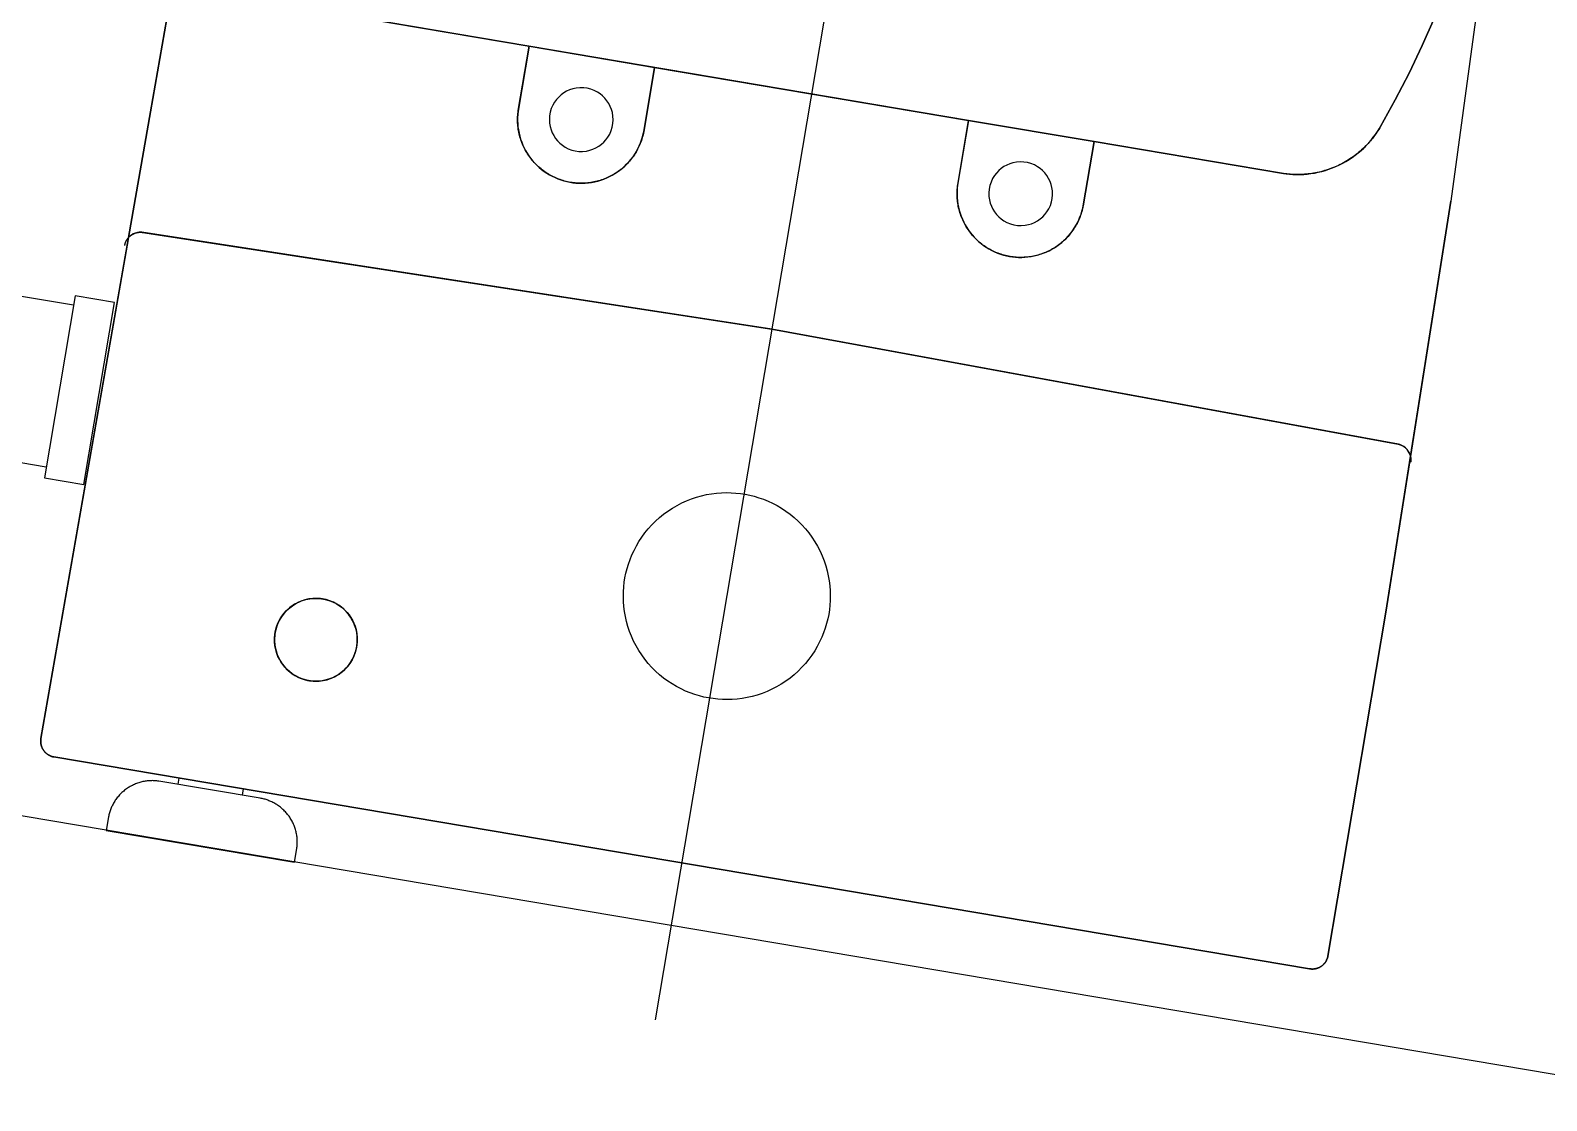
# Model space of a CAD drawing. Extents: x -936 to 12807311, y 101 to 1511157.
# Drawn here: x 12236231.4 to 12236707.7, y 1184214.4 to 1184550.6 of the extents above; entities that cross this region are included whole.
import ezdxf

# ---------------------------------------------------------------- set-up
doc = ezdxf.new("R2010")
doc.units = 0
doc.header["$LTSCALE"] = 1000
doc.header["$MEASUREMENT"] = 0
doc.layers.add('PX-PLAN-F2-T2$0$FUR家具', color=8, linetype='Continuous')
doc.layers.add('PX-PLAN-F2-T2$0$WALL', color=9, linetype='Continuous')
doc.layers.add('PX-PLAN-F2-T2$0$X-01-10-01$0$@@Guideline - noneprint', color=163, linetype='Continuous', plot=False)

# ---------------------------------------------------------------- blocks, each defined once
blk = doc.blocks.new('PX-PLAN-F2-T2$0$X-01-10-02$0$TOILET4')
at = {"layer": 'PX-PLAN-F2-T2$0$FUR家具', "color": 8}
for p, q in [((29258.15, 36920.98), (29258.15, 36939.5)), ((29309.66, 36939.5), (29309.66, 36920.98)), ((29255.15, 36908.42), (29255.15, 36920.98)), ((29255.15, 36920.98), (29313.11, 36920.98)), ((29313.11, 36920.98), (29313.11, 36908.42)), ((29154.01, 36907.03), (29394.13, 36908.42)), ((29232.59, 36905.62), (29232.54, 36905.51)), ((29232.65, 36905.72), (29232.59, 36905.62)), ((29232.72, 36905.83), (29232.65, 36905.72)), ((29232.78, 36905.94), (29232.72, 36905.83)), ((29232.85, 36906.04), (29232.78, 36905.94)), ((29232.92, 36906.14), (29232.85, 36906.04)), ((29232.99, 36906.24), (29232.92, 36906.14)), ((29233.07, 36906.34), (29232.99, 36906.24)), ((29233.15, 36906.44), (29233.07, 36906.34)), ((29233.23, 36906.54), (29233.15, 36906.44)), ((29233.32, 36906.63), (29233.23, 36906.54)), ((29233.4, 36906.72), (29233.32, 36906.63)), ((29233.49, 36906.81), (29233.4, 36906.72)), ((29233.58, 36906.9), (29233.49, 36906.81)), ((29233.68, 36906.98), (29233.58, 36906.9)), ((29233.77, 36907.07), (29233.68, 36906.98)), ((29233.87, 36907.15), (29233.77, 36907.07)), ((29233.97, 36907.22), (29233.87, 36907.15)), ((29234.07, 36907.3), (29233.97, 36907.22)), ((29234.17, 36907.37), (29234.07, 36907.3)), ((29234.28, 36907.44), (29234.17, 36907.37)), ((29234.38, 36907.5), (29234.28, 36907.44)), ((29234.49, 36907.57), (29234.38, 36907.5)), ((29234.6, 36907.63), (29234.49, 36907.57)), ((29234.71, 36907.69), (29234.6, 36907.63)), ((29234.82, 36907.74), (29234.71, 36907.69)), ((29234.93, 36907.79), (29234.82, 36907.74)), ((29235.04, 36907.84), (29234.93, 36907.79)), ((29235.15, 36907.89), (29235.04, 36907.84)), ((29235.26, 36907.93), (29235.15, 36907.89)), ((29235.38, 36907.97), (29235.26, 36907.93)), ((29235.49, 36908.01), (29235.38, 36907.97)), ((29235.61, 36908.04), (29235.49, 36908.01)), ((29235.72, 36908.07), (29235.61, 36908.04)), ((29235.83, 36908.1), (29235.72, 36908.07)), ((29235.95, 36908.13), (29235.83, 36908.1)), ((29236.06, 36908.15), (29235.95, 36908.13)), ((29236.17, 36908.17), (29236.06, 36908.15)), ((29236.29, 36908.19), (29236.17, 36908.17)), ((29236.4, 36908.2), (29236.29, 36908.19)), ((29236.51, 36908.22), (29236.4, 36908.2)), ((29236.62, 36908.23), (29236.51, 36908.22)), ((29236.73, 36908.23), (29236.62, 36908.23)), ((29236.84, 36908.24), (29236.73, 36908.23)), ((29236.95, 36908.24), (29236.84, 36908.24)), ((29313.11, 36908.42), (29255.15, 36908.42)), ((29394.13, 36908.42), (29394.24, 36908.42)), ((29394.24, 36908.42), (29394.36, 36908.42)), ((29394.36, 36908.42), (29394.47, 36908.41)), ((29394.47, 36908.41), (29394.58, 36908.4)), ((29394.58, 36908.4), (29394.7, 36908.39)), ((29394.7, 36908.39), (29394.81, 36908.38)), ((29394.81, 36908.38), (29394.93, 36908.36)), ((29394.93, 36908.36), (29395.04, 36908.34)), ((29395.04, 36908.34), (29395.16, 36908.32)), ((29395.16, 36908.32), (29395.28, 36908.29)), ((29395.28, 36908.29), (29395.39, 36908.26)), ((29395.39, 36908.26), (29395.51, 36908.23)), ((29395.51, 36908.23), (29395.63, 36908.2)), ((29395.63, 36908.2), (29395.74, 36908.16)), ((29395.74, 36908.16), (29395.86, 36908.12)), ((29395.86, 36908.12), (29395.97, 36908.07)), ((29395.97, 36908.07), (29396.09, 36908.03)), ((29396.09, 36908.03), (29396.2, 36907.98)), ((29396.2, 36907.98), (29396.32, 36907.92)), ((29396.32, 36907.92), (29396.43, 36907.87)), ((29396.43, 36907.87), (29396.54, 36907.81)), ((29396.54, 36907.81), (29396.65, 36907.74)), ((29396.65, 36907.74), (29396.76, 36907.68)), ((29396.76, 36907.68), (29396.87, 36907.61)), ((29396.87, 36907.61), (29396.98, 36907.54)), ((29396.98, 36907.54), (29397.08, 36907.46)), ((29397.08, 36907.46), (29397.18, 36907.39)), ((29397.18, 36907.39), (29397.28, 36907.31)), ((29397.28, 36907.31), (29397.38, 36907.22)), ((29397.38, 36907.22), (29397.48, 36907.14)), ((29397.48, 36907.14), (29397.58, 36907.05)), ((29397.58, 36907.05), (29397.67, 36906.96)), ((29397.67, 36906.96), (29397.76, 36906.87)), ((29397.76, 36906.87), (29397.85, 36906.77)), ((29397.85, 36906.77), (29397.93, 36906.67)), ((29397.93, 36906.67), (29398.01, 36906.58)), ((29398.01, 36906.58), (29398.09, 36906.47)), ((29398.09, 36906.47), (29398.17, 36906.37)), ((29398.17, 36906.37), (29398.25, 36906.27)), ((29398.25, 36906.27), (29398.32, 36906.16)), ((29398.32, 36906.16), (29398.39, 36906.05)), ((29398.39, 36906.05), (29398.45, 36905.94)), ((29398.45, 36905.94), (29398.51, 36905.83)), ((29398.51, 36905.83), (29398.57, 36905.72)), ((29398.57, 36905.72), (29398.63, 36905.61)), ((29398.63, 36905.61), (29398.68, 36905.49)), ((29231.99, 36903.38), (29229.13, 36703.42)), ((29232, 36903.49), (29231.99, 36903.38)), ((29232.01, 36903.71), (29232, 36903.6)), ((29232, 36903.6), (29232, 36903.49)), ((29232.03, 36903.82), (29232.01, 36903.71)), ((29232.04, 36903.93), (29232.03, 36903.82)), ((29232.06, 36904.05), (29232.04, 36903.93)), ((29232.08, 36904.16), (29232.06, 36904.05)), ((29232.1, 36904.27), (29232.08, 36904.16)), ((29232.12, 36904.38), (29232.1, 36904.27)), ((29232.15, 36904.5), (29232.12, 36904.38)), ((29232.18, 36904.61), (29232.15, 36904.5)), ((29232.22, 36904.72), (29232.18, 36904.61)), ((29232.25, 36904.84), (29232.22, 36904.72)), ((29232.29, 36904.95), (29232.25, 36904.84)), ((29232.34, 36905.06), (29232.29, 36904.95)), ((29232.38, 36905.17), (29232.34, 36905.06)), ((29232.43, 36905.29), (29232.38, 36905.17)), ((29232.48, 36905.4), (29232.43, 36905.29)), ((29232.54, 36905.51), (29232.48, 36905.4)), ((29398.68, 36905.49), (29398.73, 36905.38)), ((29398.73, 36905.38), (29398.78, 36905.26)), ((29398.78, 36905.26), (29398.83, 36905.15)), ((29398.83, 36905.15), (29398.87, 36905.03)), ((29398.87, 36905.03), (29398.9, 36904.92)), ((29398.9, 36904.92), (29398.94, 36904.8)), ((29398.94, 36904.8), (29398.97, 36904.68)), ((29398.97, 36904.68), (29399, 36904.57)), ((29399, 36904.57), (29399.03, 36904.45)), ((29399.03, 36904.45), (29399.05, 36904.33)), ((29399.05, 36904.33), (29399.07, 36904.22)), ((29399.07, 36904.22), (29399.09, 36904.1)), ((29399.09, 36904.1), (29399.1, 36903.99)), ((29399.1, 36903.99), (29399.11, 36903.87)), ((29399.11, 36903.87), (29399.12, 36903.76)), ((29399.12, 36903.76), (29399.13, 36903.65)), ((29399.13, 36903.65), (29399.13, 36903.53)), ((29399.13, 36903.53), (29399.13, 36503.42)), ((29408.39, 36881.69), (29408.7, 36881.86)), ((29408.7, 36881.86), (29409.02, 36882.02)), ((29409.02, 36882.02), (29409.34, 36882.17)), ((29409.34, 36882.17), (29409.66, 36882.31)), ((29409.66, 36882.31), (29409.98, 36882.44)), ((29409.98, 36882.44), (29410.3, 36882.56)), ((29410.3, 36882.56), (29410.63, 36882.68)), ((29410.63, 36882.68), (29410.95, 36882.79)), ((29410.95, 36882.79), (29411.28, 36882.88)), ((29411.28, 36882.88), (29411.61, 36882.97)), ((29411.61, 36882.97), (29411.93, 36883.05)), ((29411.93, 36883.05), (29412.26, 36883.13)), ((29412.26, 36883.13), (29412.59, 36883.19)), ((29412.59, 36883.19), (29412.91, 36883.25)), ((29412.91, 36883.25), (29413.23, 36883.29)), ((29413.23, 36883.29), (29413.55, 36883.33)), ((29413.55, 36883.33), (29413.87, 36883.37)), ((29413.87, 36883.37), (29414.19, 36883.39)), ((29414.19, 36883.39), (29414.51, 36883.41)), ((29414.51, 36883.41), (29414.82, 36883.42)), ((29414.82, 36883.42), (29419.13, 36883.42)), ((29419.13, 36883.42), (29419.13, 36823.42)), ((29403.22, 36876.78), (29403.41, 36877.08)), ((29403.41, 36877.08), (29403.62, 36877.38)), ((29403.62, 36877.38), (29403.82, 36877.68)), ((29403.82, 36877.68), (29404.04, 36877.96)), ((29404.04, 36877.96), (29404.26, 36878.25)), ((29404.26, 36878.25), (29404.5, 36878.53)), ((29404.5, 36878.53), (29404.73, 36878.8)), ((29404.73, 36878.8), (29404.98, 36879.06)), ((29404.98, 36879.06), (29405.23, 36879.32)), ((29405.23, 36879.32), (29405.49, 36879.58)), ((29405.49, 36879.58), (29405.76, 36879.82)), ((29405.76, 36879.82), (29406.03, 36880.06)), ((29406.03, 36880.06), (29406.31, 36880.29)), ((29406.31, 36880.29), (29406.59, 36880.52)), ((29406.59, 36880.52), (29406.88, 36880.73)), ((29406.88, 36880.73), (29407.17, 36880.94)), ((29407.17, 36880.94), (29407.47, 36881.14)), ((29407.47, 36881.14), (29407.77, 36881.33)), ((29407.77, 36881.33), (29408.08, 36881.52)), ((29408.08, 36881.52), (29408.39, 36881.69)), ((29401.37, 36871.97), (29401.43, 36872.3)), ((29401.43, 36872.3), (29401.5, 36872.62)), ((29401.5, 36872.62), (29401.58, 36872.95)), ((29401.58, 36872.95), (29401.67, 36873.28)), ((29401.67, 36873.28), (29401.77, 36873.6)), ((29401.77, 36873.6), (29401.88, 36873.93)), ((29401.88, 36873.93), (29401.99, 36874.25)), ((29401.99, 36874.25), (29402.12, 36874.58)), ((29402.12, 36874.58), (29402.25, 36874.9)), ((29402.25, 36874.9), (29402.39, 36875.22)), ((29402.39, 36875.22), (29402.54, 36875.54)), ((29402.54, 36875.54), (29402.7, 36875.85)), ((29402.7, 36875.85), (29402.86, 36876.17)), ((29402.86, 36876.17), (29403.04, 36876.48)), ((29403.04, 36876.48), (29403.22, 36876.78)), ((29401.13, 36837.42), (29401.14, 36869.73)), ((29401.14, 36869.73), (29401.15, 36870.05)), ((29401.15, 36870.05), (29401.16, 36870.36)), ((29401.16, 36870.36), (29401.19, 36870.68)), ((29401.19, 36870.68), (29401.22, 36871)), ((29401.22, 36871), (29401.26, 36871.32)), ((29401.26, 36871.32), (29401.31, 36871.65)), ((29401.31, 36871.65), (29401.37, 36871.97)), ((29399.13, 36863.67), (29401.13, 36863.67)), ((29399.13, 36843.17), (29401.13, 36843.17)), ((29401.14, 36837.11), (29401.13, 36837.42)), ((29401.15, 36836.8), (29401.14, 36837.11)), ((29401.16, 36836.48), (29401.15, 36836.8)), ((29401.19, 36836.17), (29401.16, 36836.48)), ((29401.22, 36835.85), (29401.19, 36836.17)), ((29401.26, 36835.52), (29401.22, 36835.85)), ((29401.31, 36835.2), (29401.26, 36835.52)), ((29401.37, 36834.88), (29401.31, 36835.2)), ((29401.43, 36834.55), (29401.37, 36834.88)), ((29401.5, 36834.22), (29401.43, 36834.55)), ((29401.58, 36833.9), (29401.5, 36834.22)), ((29401.67, 36833.57), (29401.58, 36833.9)), ((29401.77, 36833.25), (29401.67, 36833.57)), ((29401.88, 36832.92), (29401.77, 36833.25)), ((29401.99, 36832.59), (29401.88, 36832.92)), ((29402.12, 36832.27), (29401.99, 36832.59)), ((29402.25, 36831.95), (29402.12, 36832.27)), ((29402.39, 36831.63), (29402.25, 36831.95)), ((29402.54, 36831.31), (29402.39, 36831.63)), ((29402.7, 36830.99), (29402.54, 36831.31)), ((29402.86, 36830.68), (29402.7, 36830.99)), ((29403.04, 36830.37), (29402.86, 36830.68)), ((29403.22, 36830.07), (29403.04, 36830.37)), ((29403.41, 36829.76), (29403.22, 36830.07)), ((29403.62, 36829.46), (29403.41, 36829.76)), ((29403.82, 36829.17), (29403.62, 36829.46)), ((29404.04, 36828.88), (29403.82, 36829.17)), ((29404.26, 36828.6), (29404.04, 36828.88)), ((29404.5, 36828.32), (29404.26, 36828.6)), ((29404.73, 36828.05), (29404.5, 36828.32)), ((29404.98, 36827.78), (29404.73, 36828.05)), ((29405.23, 36827.52), (29404.98, 36827.78)), ((29405.49, 36827.27), (29405.23, 36827.52)), ((29405.76, 36827.03), (29405.49, 36827.27)), ((29406.03, 36826.79), (29405.76, 36827.03)), ((29406.31, 36826.55), (29406.03, 36826.79)), ((29406.59, 36826.33), (29406.31, 36826.55)), ((29406.88, 36826.11), (29406.59, 36826.33)), ((29407.17, 36825.91), (29406.88, 36826.11)), ((29407.47, 36825.71), (29407.17, 36825.91)), ((29407.77, 36825.51), (29407.47, 36825.71)), ((29408.08, 36825.33), (29407.77, 36825.51)), ((29408.39, 36825.15), (29408.08, 36825.33)), ((29408.7, 36824.99), (29408.39, 36825.15)), ((29409.02, 36824.83), (29408.7, 36824.99)), ((29409.34, 36824.68), (29409.02, 36824.83)), ((29409.66, 36824.54), (29409.34, 36824.68)), ((29409.98, 36824.41), (29409.66, 36824.54)), ((29410.3, 36824.28), (29409.98, 36824.41)), ((29410.63, 36824.17), (29410.3, 36824.28)), ((29410.95, 36824.06), (29410.63, 36824.17)), ((29411.28, 36823.96), (29410.95, 36824.06)), ((29411.61, 36823.88), (29411.28, 36823.96)), ((29411.93, 36823.79), (29411.61, 36823.88)), ((29412.26, 36823.72), (29411.93, 36823.79)), ((29412.59, 36823.66), (29412.26, 36823.72)), ((29412.91, 36823.6), (29412.59, 36823.66)), ((29413.23, 36823.55), (29412.91, 36823.6)), ((29413.55, 36823.51), (29413.23, 36823.55)), ((29413.87, 36823.48), (29413.55, 36823.51)), ((29414.19, 36823.46), (29413.87, 36823.48)), ((29414.51, 36823.44), (29414.19, 36823.46)), ((29414.82, 36823.43), (29414.51, 36823.44)), ((29419.13, 36823.42), (29414.82, 36823.43)), ((29229.13, 36703.42), (29231.99, 36503.47)), ((29231.99, 36503.47), (29232, 36503.36)), ((29232, 36503.36), (29232, 36503.25)), ((29232, 36503.25), (29232.01, 36503.14)), ((29232.01, 36503.14), (29232.03, 36503.03)), ((29232.03, 36503.03), (29232.04, 36502.91)), ((29232.04, 36502.91), (29232.06, 36502.8)), ((29232.06, 36502.8), (29232.08, 36502.69)), ((29232.08, 36502.69), (29232.1, 36502.58)), ((29232.1, 36502.58), (29232.12, 36502.46)), ((29232.12, 36502.46), (29232.15, 36502.35)), ((29232.15, 36502.35), (29232.18, 36502.24)), ((29232.18, 36502.24), (29232.22, 36502.12)), ((29232.22, 36502.12), (29232.25, 36502.01)), ((29232.25, 36502.01), (29232.29, 36501.9)), ((29232.29, 36501.9), (29232.34, 36501.79)), ((29232.34, 36501.79), (29232.38, 36501.67)), ((29232.38, 36501.67), (29232.43, 36501.56)), ((29232.43, 36501.56), (29232.48, 36501.45)), ((29232.48, 36501.45), (29232.54, 36501.34)), ((29232.54, 36501.34), (29232.59, 36501.23)), ((29232.59, 36501.23), (29232.65, 36501.12)), ((29232.65, 36501.12), (29232.72, 36501.02)), ((29232.72, 36501.02), (29232.78, 36500.91)), ((29232.78, 36500.91), (29232.85, 36500.81)), ((29232.85, 36500.81), (29232.92, 36500.7)), ((29398.39, 36500.8), (29398.32, 36500.69)), ((29398.45, 36500.91), (29398.39, 36500.8)), ((29398.51, 36501.02), (29398.45, 36500.91)), ((29398.57, 36501.13), (29398.51, 36501.02)), ((29398.63, 36501.24), (29398.57, 36501.13)), ((29398.68, 36501.35), (29398.63, 36501.24)), ((29398.73, 36501.47), (29398.68, 36501.35)), ((29398.78, 36501.58), (29398.73, 36501.47)), ((29398.83, 36501.7), (29398.78, 36501.58)), ((29398.87, 36501.82), (29398.83, 36501.7)), ((29398.9, 36501.93), (29398.87, 36501.82)), ((29398.94, 36502.05), (29398.9, 36501.93)), ((29398.97, 36502.16), (29398.94, 36502.05)), ((29399, 36502.28), (29398.97, 36502.16)), ((29399.03, 36502.4), (29399, 36502.28)), ((29399.05, 36502.51), (29399.03, 36502.4)), ((29399.07, 36502.63), (29399.05, 36502.51)), ((29399.09, 36502.75), (29399.07, 36502.63)), ((29399.1, 36502.86), (29399.09, 36502.75)), ((29399.11, 36502.97), (29399.1, 36502.86)), ((29399.12, 36503.09), (29399.11, 36502.97)), ((29399.13, 36503.2), (29399.12, 36503.09)), ((29399.13, 36503.42), (29399.13, 36503.31)), ((29399.13, 36503.31), (29399.13, 36503.2)), ((29284.64, 36498.42), (29154.01, 36499.81)), ((29232.92, 36500.7), (29232.99, 36500.6)), ((29232.99, 36500.6), (29233.07, 36500.5)), ((29233.07, 36500.5), (29233.15, 36500.41)), ((29233.15, 36500.41), (29233.23, 36500.31)), ((29233.23, 36500.31), (29233.32, 36500.22)), ((29233.32, 36500.22), (29233.4, 36500.13)), ((29233.4, 36500.13), (29233.49, 36500.04)), ((29233.49, 36500.04), (29233.58, 36499.95)), ((29233.58, 36499.95), (29233.68, 36499.86)), ((29233.68, 36499.86), (29233.77, 36499.78)), ((29233.77, 36499.78), (29233.87, 36499.7)), ((29233.87, 36499.7), (29233.97, 36499.63)), ((29233.97, 36499.63), (29234.07, 36499.55)), ((29234.07, 36499.55), (29234.17, 36499.48)), ((29234.17, 36499.48), (29234.28, 36499.41)), ((29234.28, 36499.41), (29234.38, 36499.34)), ((29234.38, 36499.34), (29234.49, 36499.28)), ((29234.49, 36499.28), (29234.6, 36499.22)), ((29234.6, 36499.22), (29234.71, 36499.16)), ((29234.71, 36499.16), (29234.82, 36499.11)), ((29234.82, 36499.11), (29234.93, 36499.05)), ((29234.93, 36499.05), (29235.04, 36499.01)), ((29235.04, 36499.01), (29235.15, 36498.96)), ((29235.15, 36498.96), (29235.26, 36498.92)), ((29235.26, 36498.92), (29235.38, 36498.88)), ((29235.38, 36498.88), (29235.49, 36498.84)), ((29235.49, 36498.84), (29235.61, 36498.8)), ((29235.61, 36498.8), (29235.72, 36498.77)), ((29235.72, 36498.77), (29235.83, 36498.74)), ((29235.83, 36498.74), (29235.95, 36498.72)), ((29235.95, 36498.72), (29236.06, 36498.7)), ((29236.06, 36498.7), (29236.17, 36498.68)), ((29236.17, 36498.68), (29236.29, 36498.66)), ((29236.29, 36498.66), (29236.4, 36498.64)), ((29236.4, 36498.64), (29236.51, 36498.63)), ((29236.51, 36498.63), (29236.62, 36498.62)), ((29236.62, 36498.62), (29236.73, 36498.62)), ((29236.73, 36498.62), (29236.84, 36498.61)), ((29236.84, 36498.61), (29236.95, 36498.61)), ((29394.24, 36498.43), (29284.64, 36498.42)), ((29394.36, 36498.43), (29394.24, 36498.43)), ((29394.47, 36498.44), (29394.36, 36498.43)), ((29394.58, 36498.44), (29394.47, 36498.44)), ((29394.7, 36498.46), (29394.58, 36498.44)), ((29394.81, 36498.47), (29394.7, 36498.46)), ((29394.93, 36498.49), (29394.81, 36498.47)), ((29395.04, 36498.51), (29394.93, 36498.49)), ((29395.16, 36498.53), (29395.04, 36498.51)), ((29395.28, 36498.56), (29395.16, 36498.53)), ((29395.39, 36498.59), (29395.28, 36498.56)), ((29395.51, 36498.62), (29395.39, 36498.59)), ((29395.63, 36498.65), (29395.51, 36498.62)), ((29395.74, 36498.69), (29395.63, 36498.65)), ((29395.86, 36498.73), (29395.74, 36498.69)), ((29395.97, 36498.78), (29395.86, 36498.73)), ((29396.09, 36498.82), (29395.97, 36498.78)), ((29396.2, 36498.87), (29396.09, 36498.82)), ((29396.32, 36498.93), (29396.2, 36498.87)), ((29396.43, 36498.98), (29396.32, 36498.93)), ((29396.54, 36499.04), (29396.43, 36498.98)), ((29396.65, 36499.1), (29396.54, 36499.04)), ((29396.76, 36499.17), (29396.65, 36499.1)), ((29396.87, 36499.24), (29396.76, 36499.17)), ((29396.98, 36499.31), (29396.87, 36499.24)), ((29397.08, 36499.38), (29396.98, 36499.31)), ((29397.18, 36499.46), (29397.08, 36499.38)), ((29397.28, 36499.54), (29397.18, 36499.46)), ((29397.38, 36499.62), (29397.28, 36499.54)), ((29397.48, 36499.71), (29397.38, 36499.62)), ((29397.58, 36499.8), (29397.48, 36499.71)), ((29397.67, 36499.89), (29397.58, 36499.8)), ((29397.76, 36499.98), (29397.67, 36499.89)), ((29397.85, 36500.08), (29397.76, 36499.98)), ((29397.93, 36500.17), (29397.85, 36500.08)), ((29398.01, 36500.27), (29397.93, 36500.17)), ((29398.09, 36500.37), (29398.01, 36500.27)), ((29398.17, 36500.48), (29398.09, 36500.37)), ((29398.25, 36500.58), (29398.17, 36500.48)), ((29398.32, 36500.69), (29398.25, 36500.58))]:
    blk.add_line(p, q, dxfattribs=at)
for points in [[(29154.13, 36853.2), (29154.13, 36793.42), (29174.81, 36793.42), (29175.82, 36793.36), (29176.79, 36793.25), (29177.76, 36793.1), (29178.72, 36792.9), (29179.68, 36792.64), (29180.63, 36792.35), (29181.56, 36792), (29182.47, 36791.61), (29183.36, 36791.17), (29184.23, 36790.69), (29185.07, 36790.17), (29185.88, 36789.61), (29186.66, 36789.02), (29187.4, 36788.39), (29188.11, 36787.74), (29188.78, 36787.05), (29189.42, 36786.33), (29190.03, 36785.57), (29190.61, 36784.77), (29191.15, 36783.95), (29191.65, 36783.09), (29192.1, 36782.21), (29192.52, 36781.31), (29192.89, 36780.39), (29193.21, 36779.45), (29193.48, 36778.49), (29193.71, 36777.53), (29193.89, 36776.56), (29194.02, 36775.59), (29194.1, 36774.63), (29194.14, 36773.66), (29194.12, 36772.7), (29194.07, 36771.74), (29193.96, 36770.77), (29193.81, 36769.8), (29193.6, 36768.84), (29193.35, 36767.88), (29193.05, 36766.93), (29192.71, 36766), (29192.32, 36765.08), (29191.88, 36764.19), (29191.4, 36763.32), (29190.88, 36762.48), (29190.32, 36761.67), (29189.73, 36760.9), (29189.1, 36760.15), (29188.45, 36759.45), (29187.76, 36758.78), (29187.04, 36758.14), (29186.28, 36757.53), (29185.48, 36756.95), (29184.66, 36756.41), (29183.8, 36755.91), (29182.92, 36755.45), (29182.02, 36755.04), (29181.09, 36754.67), (29180.15, 36754.35), (29179.2, 36754.07), (29178.24, 36753.85), (29177.27, 36753.67), (29176.3, 36753.54), (29175.34, 36753.46), (29174.61, 36753.43), (29154.13, 36753.42), (29154.13, 36653.42), (29174.81, 36653.42), (29175.82, 36653.36), (29176.79, 36653.25), (29177.76, 36653.1), (29178.72, 36652.9), (29179.68, 36652.64), (29180.63, 36652.35), (29181.56, 36652), (29182.47, 36651.61), (29183.36, 36651.17), (29184.23, 36650.69), (29185.07, 36650.17), (29185.88, 36649.61), (29186.66, 36649.02), (29187.4, 36648.39), (29188.11, 36647.74), (29188.78, 36647.05), (29189.42, 36646.33), (29190.03, 36645.57), (29190.61, 36644.77), (29191.15, 36643.95), (29191.65, 36643.09), (29192.1, 36642.21), (29192.52, 36641.31), (29192.89, 36640.39), (29193.21, 36639.45), (29193.48, 36638.49), (29193.71, 36637.53), (29193.89, 36636.56), (29194.02, 36635.59), (29194.1, 36634.63), (29194.14, 36633.66), (29194.12, 36632.7), (29194.07, 36631.74), (29193.96, 36630.77), (29193.81, 36629.8), (29193.6, 36628.84), (29193.35, 36627.88), (29193.05, 36626.93), (29192.71, 36626), (29192.32, 36625.08), (29191.88, 36624.19), (29191.4, 36623.32), (29190.88, 36622.48), (29190.32, 36621.67), (29189.73, 36620.9), (29189.1, 36620.15), (29188.45, 36619.45), (29187.76, 36618.78), (29187.04, 36618.14), (29186.28, 36617.53), (29185.48, 36616.95), (29184.66, 36616.41), (29183.8, 36615.91), (29182.92, 36615.45), (29182.02, 36615.04), (29181.09, 36614.67), (29180.15, 36614.35), (29179.2, 36614.07), (29178.24, 36613.85), (29177.27, 36613.67), (29176.3, 36613.54), (29175.34, 36613.46), (29174.61, 36613.43), (29154.13, 36613.42), (29154.13, 36553.11), (29154.11, 36552.29), (29154.04, 36551.2), (29153.93, 36550.1), (29153.77, 36549), (29153.58, 36547.89), (29153.34, 36546.78), (29153.06, 36545.68), (29152.73, 36544.58), (29152.36, 36543.48), (29151.95, 36542.4), (29151.49, 36541.32), (29150.99, 36540.26), (29150.44, 36539.22), (29149.86, 36538.2), (29149.23, 36537.2), (29148.57, 36536.23), (29147.86, 36535.28), (29147.12, 36534.37), (29146.35, 36533.48), (29145.55, 36532.63), (29144.71, 36531.81), (29143.85, 36531.03), (29142.96, 36530.28), (29142.05, 36529.58), (29141.12, 36528.91), (29140.17, 36528.29), (29139.2, 36527.7), (29138.22, 36527.16), (29137.24, 36526.65), (29136.24, 36526.19), (29135.24, 36525.77), (29134.48, 36525.49), (29125.52, 36522.34), (29116.45, 36519.44), (29107.27, 36516.79), (29098.01, 36514.41)], [(29023.44, 36503.98), (29154.01, 36499.81), (29235.15, 36498.95), (29234.59, 36499.21), (29234.06, 36499.54), (29233.58, 36499.94), (29233.14, 36500.4), (29232.77, 36500.91), (29232.44, 36501.5), (29232.19, 36502.17), (29232.04, 36502.85), (29231.99, 36503.36), (29229.13, 36703.42), (29232, 36903.65), (29232.1, 36904.33), (29232.3, 36905.01), (29232.61, 36905.68), (29232.99, 36906.25), (29233.4, 36906.73), (29233.86, 36907.15), (29234.36, 36907.5), (29154.01, 36907.03)], [(29098.01, 36514.41), (29107.27, 36516.79), (29116.45, 36519.44), (29125.52, 36522.34), (29134.48, 36525.49), (29134.98, 36525.68), (29135.48, 36525.88), (29135.99, 36526.09), (29136.49, 36526.31), (29136.98, 36526.54), (29137.48, 36526.78), (29137.98, 36527.03), (29138.47, 36527.29), (29138.96, 36527.56), (29139.44, 36527.85), (29139.93, 36528.14), (29140.4, 36528.44), (29140.88, 36528.75), (29141.35, 36529.08), (29141.82, 36529.41), (29142.28, 36529.75), (29142.73, 36530.11), (29143.18, 36530.47), (29143.63, 36530.84), (29144.06, 36531.22), (29144.5, 36531.61), (29144.92, 36532.01), (29145.34, 36532.42), (29145.75, 36532.84), (29146.15, 36533.27), (29146.54, 36533.7), (29146.93, 36534.15), (29147.31, 36534.6), (29147.68, 36535.06), (29148.04, 36535.52), (29148.39, 36535.99), (29148.73, 36536.47), (29149.07, 36536.96), (29149.39, 36537.45), (29149.7, 36537.95), (29150.01, 36538.46), (29150.3, 36538.97), (29150.58, 36539.48), (29150.85, 36540.01), (29151.11, 36540.53), (29151.36, 36541.06), (29151.61, 36541.59), (29151.83, 36542.13), (29152.05, 36542.67), (29152.26, 36543.21), (29152.46, 36543.76), (29152.64, 36544.3), (29152.82, 36544.85), (29152.98, 36545.4), (29153.13, 36545.96), (29153.27, 36546.51), (29153.4, 36547.06), (29153.52, 36547.62), (29153.63, 36548.17), (29153.73, 36548.72), (29153.81, 36549.28), (29153.89, 36549.83), (29153.95, 36550.38), (29154.01, 36550.93), (29154.05, 36551.48), (29154.09, 36552.02), (29154.11, 36552.57), (29154.13, 36553.11), (29154.13, 36613.42), (29154.13, 36653.42), (29154.13, 36853.2)]]:
    blk.add_lwpolyline(points, dxfattribs=at)
for points in [[(29394.24, 36498.43), (29394.36, 36498.43), (29394.47, 36498.44), (29394.58, 36498.44), (29394.7, 36498.46), (29394.81, 36498.47), (29394.93, 36498.49), (29395.04, 36498.51), (29395.16, 36498.53), (29395.28, 36498.56), (29395.39, 36498.59), (29395.51, 36498.62), (29395.63, 36498.65), (29395.74, 36498.69), (29395.86, 36498.73), (29395.97, 36498.78), (29396.09, 36498.82), (29396.2, 36498.87), (29396.32, 36498.93), (29396.43, 36498.98), (29396.54, 36499.04), (29396.65, 36499.1), (29396.76, 36499.17), (29396.87, 36499.24), (29396.98, 36499.31), (29397.08, 36499.38), (29397.18, 36499.46), (29397.28, 36499.54), (29397.38, 36499.62), (29397.48, 36499.71), (29397.58, 36499.8), (29397.67, 36499.89), (29397.76, 36499.98), (29397.85, 36500.08), (29397.93, 36500.17), (29398.01, 36500.27), (29398.09, 36500.37), (29398.17, 36500.48), (29398.25, 36500.58), (29398.32, 36500.69), (29398.39, 36500.8), (29398.45, 36500.91), (29398.51, 36501.02), (29398.57, 36501.13), (29398.63, 36501.24), (29398.68, 36501.35), (29398.73, 36501.47), (29398.78, 36501.58), (29398.83, 36501.7), (29398.87, 36501.82), (29398.9, 36501.93), (29398.94, 36502.05), (29398.97, 36502.16), (29399, 36502.28), (29399.03, 36502.4), (29399.05, 36502.51), (29399.07, 36502.63), (29399.09, 36502.75), (29399.1, 36502.86), (29399.11, 36502.97), (29399.12, 36503.09), (29399.13, 36503.2), (29399.13, 36503.31), (29399.13, 36503.42), (29399.13, 36903.53), (29399.13, 36903.65), (29399.12, 36903.76), (29399.11, 36903.87), (29399.1, 36903.99), (29399.09, 36904.1), (29399.07, 36904.22), (29399.05, 36904.33), (29399.03, 36904.45), (29399, 36904.57), (29398.97, 36904.68), (29398.94, 36904.8), (29398.9, 36904.92), (29398.87, 36905.03), (29398.83, 36905.15), (29398.78, 36905.26), (29398.73, 36905.38), (29398.68, 36905.49), (29398.63, 36905.61), (29398.57, 36905.72), (29398.51, 36905.83), (29398.45, 36905.94), (29398.39, 36906.05), (29398.32, 36906.16), (29398.25, 36906.27), (29398.17, 36906.37), (29398.09, 36906.47), (29398.01, 36906.58), (29397.93, 36906.67), (29397.85, 36906.77), (29397.76, 36906.87), (29397.67, 36906.96), (29397.58, 36907.05), (29397.48, 36907.14), (29397.38, 36907.22), (29397.28, 36907.31), (29397.18, 36907.39), (29397.08, 36907.46), (29396.98, 36907.54), (29396.87, 36907.61), (29396.76, 36907.68), (29396.65, 36907.74), (29396.54, 36907.81), (29396.43, 36907.87), (29396.32, 36907.92), (29396.2, 36907.98), (29396.09, 36908.03), (29395.97, 36908.07), (29395.86, 36908.12), (29395.74, 36908.16), (29395.63, 36908.2), (29395.51, 36908.23), (29395.39, 36908.26), (29395.28, 36908.29), (29395.16, 36908.32), (29395.04, 36908.34), (29394.93, 36908.36), (29394.81, 36908.38), (29394.7, 36908.39), (29394.58, 36908.4), (29394.47, 36908.41), (29394.36, 36908.42), (29394.24, 36908.42), (29394.13, 36908.42), (29234.37, 36907.5), (29234.28, 36907.44), (29234.17, 36907.37), (29234.07, 36907.3), (29233.97, 36907.22), (29233.87, 36907.15), (29233.77, 36907.07), (29233.68, 36906.98), (29233.58, 36906.9), (29233.49, 36906.81), (29233.4, 36906.72), (29233.32, 36906.63), (29233.23, 36906.54), (29233.15, 36906.44), (29233.07, 36906.34), (29232.99, 36906.24), (29232.92, 36906.14), (29232.85, 36906.04), (29232.78, 36905.94), (29232.72, 36905.83), (29232.65, 36905.72), (29232.59, 36905.62), (29232.54, 36905.51), (29232.48, 36905.4), (29232.43, 36905.29), (29232.38, 36905.17), (29232.34, 36905.06), (29232.29, 36904.95), (29232.25, 36904.84), (29232.22, 36904.72), (29232.18, 36904.61), (29232.15, 36904.5), (29232.12, 36904.38), (29232.1, 36904.27), (29232.08, 36904.16), (29232.06, 36904.05), (29232.04, 36903.93), (29232.03, 36903.82), (29232.01, 36903.71), (29232, 36903.6), (29232, 36903.49), (29231.99, 36903.38), (29229.13, 36703.42), (29231.99, 36503.47), (29232, 36503.36), (29232, 36503.25), (29232.01, 36503.14), (29232.03, 36503.03), (29232.04, 36502.91), (29232.06, 36502.8), (29232.08, 36502.69), (29232.1, 36502.58), (29232.12, 36502.46), (29232.15, 36502.35), (29232.18, 36502.24), (29232.22, 36502.12), (29232.25, 36502.01), (29232.29, 36501.9), (29232.34, 36501.79), (29232.38, 36501.67), (29232.43, 36501.56), (29232.48, 36501.45), (29232.54, 36501.34), (29232.59, 36501.23), (29232.65, 36501.12), (29232.72, 36501.02), (29232.78, 36500.91), (29232.85, 36500.81), (29232.92, 36500.7), (29232.99, 36500.6), (29233.07, 36500.5), (29233.15, 36500.41), (29233.23, 36500.31), (29233.32, 36500.22), (29233.4, 36500.13), (29233.49, 36500.04), (29233.58, 36499.95), (29233.68, 36499.86), (29233.77, 36499.78), (29233.87, 36499.7), (29233.97, 36499.63), (29234.07, 36499.55), (29234.17, 36499.48), (29234.28, 36499.41), (29234.38, 36499.34), (29234.49, 36499.28), (29234.6, 36499.22), (29234.71, 36499.16), (29234.82, 36499.11), (29234.93, 36499.05), (29235.04, 36499.01), (29235.15, 36498.96), (29235.18, 36498.95), (29284.64, 36498.42)], [(29232.03, 36903.82), (29232.08, 36904.22), (29232.15, 36904.5), (29232.06, 36904.11)], [(29342.29, 36817.36), (29341.46, 36817.92), (29340.67, 36818.54), (29339.93, 36819.23), (29339.25, 36819.97), (29338.62, 36820.76), (29338.07, 36821.59), (29337.5, 36822.59), (29336.97, 36823.78), (29336.58, 36824.99), (29336.31, 36826.2), (29336.16, 36827.4), (29336.12, 36828.57), (29336.19, 36829.75), (29336.37, 36830.95), (29336.67, 36832.16), (29337.09, 36833.37), (29337.58, 36834.4), (29338.07, 36835.26), (29338.62, 36836.09), (29339.25, 36836.88), (29339.93, 36837.62), (29340.67, 36838.31), (29341.46, 36838.93), (29342.29, 36839.49), (29343.3, 36840.06), (29344.49, 36840.58), (29345.7, 36840.98), (29346.91, 36841.25), (29348.11, 36841.4), (29349.28, 36841.44), (29350.46, 36841.37), (29351.66, 36841.19), (29352.87, 36840.89), (29354.08, 36840.46), (29355.11, 36839.98), (29355.97, 36839.49), (29356.8, 36838.93), (29357.59, 36838.31), (29358.33, 36837.62), (29359.02, 36836.88), (29359.64, 36836.09), (29360.2, 36835.26), (29360.77, 36834.26), (29361.29, 36833.07), (29361.69, 36831.86), (29361.96, 36830.65), (29362.1, 36829.45), (29362.14, 36828.28), (29362.08, 36827.1), (29361.9, 36825.9), (29361.6, 36824.69), (29361.17, 36823.48), (29360.69, 36822.45), (29360.2, 36821.59), (29359.64, 36820.76), (29359.02, 36819.97), (29358.33, 36819.23), (29357.59, 36818.54), (29356.8, 36817.92), (29355.97, 36817.36), (29354.97, 36816.79), (29353.78, 36816.27), (29352.57, 36815.87), (29351.35, 36815.6), (29350.16, 36815.45), (29348.99, 36815.41), (29347.81, 36815.48), (29346.61, 36815.66), (29345.4, 36815.96), (29344.19, 36816.38), (29343.16, 36816.87)], [(29348.69, 36815.42), (29349.86, 36815.43), (29351.05, 36815.55), (29352.26, 36815.79), (29353.47, 36816.15), (29354.67, 36816.65), (29355.69, 36817.19), (29356.53, 36817.72), (29357.33, 36818.32), (29358.09, 36818.99), (29358.79, 36819.71), (29359.44, 36820.49), (29360.02, 36821.3), (29360.53, 36822.16), (29361.05, 36823.18), (29361.5, 36824.38), (29361.84, 36825.6), (29362.04, 36826.8), (29362.14, 36827.99), (29362.12, 36829.16), (29362, 36830.34), (29361.76, 36831.55), (29361.4, 36832.77), (29360.91, 36833.96), (29360.37, 36834.98), (29359.83, 36835.82), (29359.23, 36836.62), (29358.57, 36837.38), (29357.84, 36838.09), (29357.07, 36838.73), (29356.25, 36839.31), (29355.4, 36839.82), (29354.38, 36840.34), (29353.17, 36840.8), (29351.96, 36841.13), (29350.75, 36841.34), (29349.57, 36841.43), (29348.4, 36841.42), (29347.21, 36841.29), (29346, 36841.06), (29344.79, 36840.69), (29343.59, 36840.2), (29342.58, 36839.66), (29341.74, 36839.13), (29340.93, 36838.52), (29340.18, 36837.86), (29339.47, 36837.13), (29338.83, 36836.36), (29338.25, 36835.54), (29337.73, 36834.69), (29337.22, 36833.67), (29336.76, 36832.46), (29336.43, 36831.25), (29336.22, 36830.04), (29336.13, 36828.86), (29336.14, 36827.69), (29336.26, 36826.5), (29336.5, 36825.29), (29336.86, 36824.08), (29337.35, 36822.88), (29337.9, 36821.87), (29338.43, 36821.03), (29339.03, 36820.22), (29339.7, 36819.47), (29340.42, 36818.76), (29341.2, 36818.12), (29342.01, 36817.54), (29342.87, 36817.02), (29343.89, 36816.51), (29345.09, 36816.05), (29346.31, 36815.72), (29347.51, 36815.51)], [(29342.58, 36817.19), (29341.74, 36817.72), (29340.93, 36818.32), (29340.18, 36818.99), (29339.47, 36819.71), (29338.83, 36820.49), (29338.25, 36821.3), (29337.73, 36822.16), (29337.22, 36823.18), (29336.76, 36824.38), (29336.43, 36825.6), (29336.22, 36826.8), (29336.13, 36827.99), (29336.14, 36829.16), (29336.26, 36830.34), (29336.5, 36831.55), (29336.86, 36832.77), (29337.35, 36833.96), (29337.9, 36834.98), (29338.43, 36835.82), (29339.03, 36836.62), (29339.7, 36837.38), (29340.42, 36838.09), (29341.2, 36838.73), (29342.01, 36839.31), (29342.87, 36839.82), (29343.89, 36840.34), (29345.09, 36840.8), (29346.31, 36841.13), (29347.51, 36841.34), (29348.69, 36841.43), (29349.86, 36841.42), (29351.05, 36841.29), (29352.26, 36841.06), (29353.47, 36840.69), (29354.67, 36840.2), (29355.69, 36839.66), (29356.53, 36839.13), (29357.33, 36838.52), (29358.09, 36837.86), (29358.79, 36837.13), (29359.44, 36836.36), (29360.02, 36835.54), (29360.53, 36834.69), (29361.05, 36833.67), (29361.5, 36832.46), (29361.84, 36831.25), (29362.04, 36830.04), (29362.14, 36828.86), (29362.12, 36827.69), (29362, 36826.5), (29361.76, 36825.29), (29361.4, 36824.08), (29360.91, 36822.88), (29360.37, 36821.87), (29359.83, 36821.03), (29359.23, 36820.22), (29358.57, 36819.47), (29357.84, 36818.76), (29357.07, 36818.12), (29356.25, 36817.54), (29355.4, 36817.02), (29354.38, 36816.51), (29353.17, 36816.05), (29351.96, 36815.72), (29350.75, 36815.51), (29349.57, 36815.42), (29348.4, 36815.43), (29347.21, 36815.55), (29346, 36815.79), (29344.79, 36816.15), (29343.59, 36816.65)], [(29174.61, 36753.43), (29175.09, 36753.45), (29175.58, 36753.48), (29176.06, 36753.52), (29176.54, 36753.57), (29177.03, 36753.63), (29177.51, 36753.71), (29178, 36753.8), (29178.48, 36753.9), (29178.96, 36754.02), (29179.44, 36754.14), (29179.92, 36754.28), (29180.39, 36754.43), (29180.86, 36754.59), (29181.32, 36754.76), (29181.79, 36754.95), (29182.24, 36755.14), (29182.7, 36755.35), (29183.14, 36755.57), (29183.58, 36755.8), (29184.02, 36756.04), (29184.44, 36756.29), (29184.86, 36756.55), (29185.28, 36756.82), (29185.68, 36757.09), (29186.08, 36757.38), (29186.47, 36757.68), (29186.85, 36757.98), (29187.22, 36758.3), (29187.58, 36758.62), (29187.93, 36758.95), (29188.27, 36759.28), (29188.61, 36759.62), (29188.94, 36759.98), (29189.26, 36760.34), (29189.57, 36760.71), (29189.88, 36761.09), (29190.17, 36761.48), (29190.46, 36761.88), (29190.74, 36762.28), (29191.01, 36762.69), (29191.27, 36763.11), (29191.52, 36763.54), (29191.76, 36763.97), (29191.99, 36764.42), (29192.21, 36764.86), (29192.41, 36765.31), (29192.61, 36765.77), (29192.79, 36766.23), (29192.97, 36766.7), (29193.13, 36767.17), (29193.28, 36767.64), (29193.42, 36768.12), (29193.54, 36768.6), (29193.65, 36769.08), (29193.76, 36769.56), (29193.84, 36770.04), (29193.92, 36770.53), (29193.99, 36771.01), (29194.04, 36771.5), (29194.08, 36771.98), (29194.11, 36772.46), (29194.13, 36772.94), (29194.13, 36773.42), (29194.13, 36773.9), (29194.11, 36774.38), (29194.08, 36774.87), (29194.04, 36775.35), (29193.99, 36775.84), (29193.92, 36776.32), (29193.84, 36776.8), (29193.76, 36777.29), (29193.65, 36777.77), (29193.54, 36778.25), (29193.42, 36778.73), (29193.28, 36779.21), (29193.13, 36779.68), (29192.97, 36780.15), (29192.79, 36780.62), (29192.61, 36781.08), (29192.41, 36781.53), (29192.21, 36781.99), (29191.99, 36782.43), (29191.76, 36782.87), (29191.52, 36783.31), (29191.27, 36783.73), (29191.01, 36784.15), (29190.74, 36784.57), (29190.46, 36784.97), (29190.17, 36785.37), (29189.88, 36785.76), (29189.57, 36786.14), (29189.26, 36786.51), (29188.94, 36786.87), (29188.61, 36787.22), (29188.27, 36787.57), (29187.93, 36787.9), (29187.58, 36788.23), (29187.22, 36788.55), (29186.85, 36788.86), (29186.47, 36789.17), (29186.08, 36789.47), (29185.68, 36789.75), (29185.28, 36790.03), (29184.86, 36790.3), (29184.44, 36790.56), (29184.02, 36790.81), (29183.58, 36791.05), (29183.14, 36791.28), (29182.7, 36791.5), (29182.24, 36791.71), (29181.79, 36791.9), (29181.32, 36792.09), (29180.86, 36792.26), (29180.39, 36792.42), (29179.92, 36792.57), (29179.44, 36792.71), (29178.96, 36792.83), (29178.48, 36792.95), (29178, 36793.05), (29177.51, 36793.14), (29177.03, 36793.21), (29176.54, 36793.28), (29176.06, 36793.33), (29175.58, 36793.37), (29175.09, 36793.4), (29174.61, 36793.42), (29154.13, 36793.42), (29154.13, 36753.42)], [(29165.68, 36768.05), (29165.18, 36768.94), (29164.78, 36769.85), (29164.44, 36770.9), (29164.21, 36772.06), (29164.12, 36773.2), (29164.16, 36774.33), (29164.33, 36775.48), (29164.65, 36776.65), (29165.07, 36777.68), (29165.55, 36778.58), (29166.12, 36779.43), (29166.78, 36780.22), (29167.53, 36780.95), (29168.33, 36781.59), (29169.2, 36782.14), (29170.1, 36782.59), (29171.14, 36782.98), (29172.3, 36783.27), (29173.45, 36783.42), (29174.58, 36783.43), (29175.73, 36783.31), (29176.89, 36783.05), (29177.94, 36782.69), (29178.84, 36782.26), (29179.72, 36781.73), (29180.54, 36781.11), (29181.3, 36780.41), (29181.99, 36779.63), (29182.58, 36778.8), (29183.08, 36777.91), (29183.49, 36777), (29183.83, 36775.95), (29184.06, 36774.79), (29184.15, 36773.65), (29184.11, 36772.52), (29183.94, 36771.36), (29183.62, 36770.2), (29183.19, 36769.16), (29182.72, 36768.27), (29182.14, 36767.42), (29181.48, 36766.62), (29180.74, 36765.9), (29179.93, 36765.26), (29179.07, 36764.71), (29178.17, 36764.26), (29177.13, 36763.86), (29175.96, 36763.58), (29174.81, 36763.43), (29173.68, 36763.42), (29172.54, 36763.54), (29171.37, 36763.79), (29170.33, 36764.16), (29169.42, 36764.59), (29168.55, 36765.12), (29167.72, 36765.73), (29166.96, 36766.44), (29166.28, 36767.21)], [(29179.44, 36754.14), (29180.15, 36754.35), (29180.39, 36754.43), (29179.68, 36754.2)], [(29317.43, 36671.08), (29318.92, 36671.27), (29320.43, 36671.53), (29321.94, 36671.87), (29323.46, 36672.28), (29324.97, 36672.78), (29326.47, 36673.35), (29327.96, 36674), (29329.43, 36674.74), (29330.87, 36675.55), (29332.27, 36676.45), (29333.63, 36677.41), (29334.95, 36678.45), (29336.21, 36679.56), (29337.42, 36680.74), (29338.56, 36681.97), (29339.63, 36683.26), (29340.64, 36684.6), (29341.57, 36685.98), (29342.42, 36687.41), (29343.19, 36688.86), (29343.89, 36690.34), (29344.5, 36691.83), (29345.04, 36693.34), (29345.49, 36694.86), (29345.87, 36696.37), (29346.16, 36697.88), (29346.39, 36699.38), (29346.54, 36700.87), (29346.62, 36702.34), (29346.64, 36703.79), (29346.59, 36705.24), (29346.47, 36706.72), (29346.28, 36708.21), (29346.02, 36709.72), (29345.69, 36711.23), (29345.27, 36712.75), (29344.78, 36714.26), (29344.21, 36715.77), (29343.55, 36717.25), (29342.82, 36718.72), (29342, 36720.16), (29341.11, 36721.56), (29340.14, 36722.92), (29339.1, 36724.24), (29337.99, 36725.5), (29336.82, 36726.71), (29335.59, 36727.85), (29334.3, 36728.92), (29332.96, 36729.93), (29331.57, 36730.86), (29330.15, 36731.71), (29328.7, 36732.49), (29327.22, 36733.18), (29325.72, 36733.79), (29324.22, 36734.33), (29322.7, 36734.78), (29321.18, 36735.16), (29319.67, 36735.46), (29318.17, 36735.68), (29316.69, 36735.83), (29315.22, 36735.91), (29313.77, 36735.93), (29312.32, 36735.88), (29310.84, 36735.76), (29309.34, 36735.58), (29307.84, 36735.32), (29306.32, 36734.98), (29304.81, 36734.56), (29303.29, 36734.07), (29301.79, 36733.5), (29300.3, 36732.84), (29298.84, 36732.11), (29297.4, 36731.29), (29296, 36730.4), (29294.63, 36729.43), (29293.32, 36728.39), (29292.06, 36727.29), (29290.85, 36726.11), (29289.71, 36724.88), (29288.63, 36723.59), (29287.63, 36722.25), (29286.7, 36720.86), (29285.85, 36719.44), (29285.07, 36717.99), (29284.38, 36716.51), (29283.76, 36715.02), (29283.23, 36713.51), (29282.77, 36711.99), (29282.4, 36710.48), (29282.1, 36708.96), (29281.88, 36707.46), (29281.73, 36705.98), (29281.64, 36704.51), (29281.63, 36703.06), (29281.68, 36701.61), (29281.79, 36700.13), (29281.98, 36698.64), (29282.24, 36697.13), (29282.58, 36695.61), (29282.99, 36694.1), (29283.49, 36692.59), (29284.06, 36691.08), (29284.71, 36689.59), (29285.45, 36688.13), (29286.26, 36686.69), (29287.15, 36685.29), (29288.12, 36683.93), (29289.16, 36682.61), (29290.27, 36681.35), (29291.45, 36680.14), (29292.68, 36679), (29293.97, 36677.92), (29295.31, 36676.92), (29296.69, 36675.99), (29298.11, 36675.14), (29299.57, 36674.36), (29301.04, 36673.67), (29302.54, 36673.05), (29304.05, 36672.52), (29305.57, 36672.07), (29307.08, 36671.69), (29308.59, 36671.39), (29310.09, 36671.17), (29311.58, 36671.02), (29313.05, 36670.94), (29314.49, 36670.92), (29315.95, 36670.97)], [(29174.61, 36613.43), (29175.09, 36613.45), (29175.58, 36613.48), (29176.06, 36613.52), (29176.54, 36613.57), (29177.03, 36613.63), (29177.51, 36613.71), (29178, 36613.8), (29178.48, 36613.9), (29178.96, 36614.02), (29179.44, 36614.14), (29179.92, 36614.28), (29180.39, 36614.43), (29180.86, 36614.59), (29181.32, 36614.76), (29181.79, 36614.95), (29182.24, 36615.14), (29182.7, 36615.35), (29183.14, 36615.57), (29183.58, 36615.8), (29184.02, 36616.04), (29184.44, 36616.29), (29184.86, 36616.55), (29185.28, 36616.82), (29185.68, 36617.09), (29186.08, 36617.38), (29186.47, 36617.68), (29186.85, 36617.98), (29187.22, 36618.3), (29187.58, 36618.62), (29187.93, 36618.95), (29188.27, 36619.28), (29188.61, 36619.62), (29188.94, 36619.98), (29189.26, 36620.34), (29189.57, 36620.71), (29189.88, 36621.09), (29190.17, 36621.48), (29190.46, 36621.88), (29190.74, 36622.28), (29191.01, 36622.69), (29191.27, 36623.11), (29191.52, 36623.54), (29191.76, 36623.97), (29191.99, 36624.42), (29192.21, 36624.86), (29192.41, 36625.31), (29192.61, 36625.77), (29192.79, 36626.23), (29192.97, 36626.7), (29193.13, 36627.17), (29193.28, 36627.64), (29193.42, 36628.12), (29193.54, 36628.6), (29193.65, 36629.08), (29193.76, 36629.56), (29193.84, 36630.04), (29193.92, 36630.53), (29193.99, 36631.01), (29194.04, 36631.5), (29194.08, 36631.98), (29194.11, 36632.46), (29194.13, 36632.94), (29194.13, 36633.42), (29194.13, 36633.9), (29194.11, 36634.38), (29194.08, 36634.87), (29194.04, 36635.35), (29193.99, 36635.84), (29193.92, 36636.32), (29193.84, 36636.8), (29193.76, 36637.29), (29193.65, 36637.77), (29193.54, 36638.25), (29193.42, 36638.73), (29193.28, 36639.21), (29193.13, 36639.68), (29192.97, 36640.15), (29192.79, 36640.62), (29192.61, 36641.08), (29192.41, 36641.53), (29192.21, 36641.99), (29191.99, 36642.43), (29191.76, 36642.87), (29191.52, 36643.31), (29191.27, 36643.73), (29191.01, 36644.15), (29190.74, 36644.57), (29190.46, 36644.97), (29190.17, 36645.37), (29189.88, 36645.76), (29189.57, 36646.14), (29189.26, 36646.51), (29188.94, 36646.87), (29188.61, 36647.22), (29188.27, 36647.57), (29187.93, 36647.9), (29187.58, 36648.23), (29187.22, 36648.55), (29186.85, 36648.86), (29186.47, 36649.17), (29186.08, 36649.47), (29185.68, 36649.75), (29185.28, 36650.03), (29184.86, 36650.3), (29184.44, 36650.56), (29184.02, 36650.81), (29183.58, 36651.05), (29183.14, 36651.28), (29182.7, 36651.5), (29182.24, 36651.71), (29181.79, 36651.9), (29181.32, 36652.09), (29180.86, 36652.26), (29180.39, 36652.42), (29179.92, 36652.57), (29179.44, 36652.71), (29178.96, 36652.83), (29178.48, 36652.95), (29178, 36653.05), (29177.51, 36653.14), (29177.03, 36653.21), (29176.54, 36653.28), (29176.06, 36653.33), (29175.58, 36653.37), (29175.09, 36653.4), (29174.61, 36653.42), (29154.13, 36653.42), (29154.13, 36613.42)], [(29165.82, 36627.84), (29165.3, 36628.71), (29164.87, 36629.62), (29164.5, 36630.66), (29164.24, 36631.83), (29164.13, 36632.97), (29164.14, 36634.1), (29164.28, 36635.25), (29164.57, 36636.42), (29164.97, 36637.46), (29165.42, 36638.36), (29165.97, 36639.22), (29166.61, 36640.03), (29167.33, 36640.77), (29168.13, 36641.43), (29168.98, 36642.01), (29169.87, 36642.48), (29170.91, 36642.91), (29172.07, 36643.23), (29173.23, 36643.4), (29174.36, 36643.44), (29175.5, 36643.35), (29176.66, 36643.12), (29177.7, 36642.78), (29178.62, 36642.37), (29179.5, 36641.87), (29180.34, 36641.28), (29181.12, 36640.59), (29181.82, 36639.84), (29182.44, 36639.01), (29182.97, 36638.14), (29183.39, 36637.23), (29183.76, 36636.18), (29184.02, 36635.02), (29184.14, 36633.88), (29184.13, 36632.75), (29183.98, 36631.6), (29183.69, 36630.43), (29183.3, 36629.39), (29182.84, 36628.49), (29182.3, 36627.63), (29181.66, 36626.82), (29180.93, 36626.07), (29180.14, 36625.41), (29179.29, 36624.84), (29178.39, 36624.36), (29177.36, 36623.94), (29176.19, 36623.62), (29175.04, 36623.45), (29173.91, 36623.41), (29172.77, 36623.5), (29171.61, 36623.73), (29170.56, 36624.07), (29169.65, 36624.47), (29168.76, 36624.98), (29167.92, 36625.57), (29167.14, 36626.25), (29166.44, 36627.01)]]:
    blk.add_lwpolyline(points, close=True, dxfattribs=at)
at = {"layer": 'PX-PLAN-F2-T2$0$X-01-10-01$0$@@Guideline - noneprint'}
blk.add_line((28639.13, 36703.48), (29449.13, 36703.48), dxfattribs=at)
blk = doc.blocks.new('PX-PLAN-F2-T2')
at = {"layer": 'PX-PLAN-F2-T2$0$WALL'}
blk.add_line((12238158.786, 1183978.168), (12235988.945, 1184344.249), dxfattribs=at)
at = {"layer": 'PX-PLAN-F2-T2$0$FUR家具', "color": 8, "xscale": -1, "rotation": 80.42344426911741}
blk.add_blockref('PX-PLAN-F2-T2$0$X-01-10-02$0$TOILET4', (12277518.967, 1207172.352, 0), dxfattribs=at)

msp = doc.modelspace()

# ---------------------------------------------------------------- block references
msp.add_blockref('PX-PLAN-F2-T2', (0, 0))

doc.saveas('drawing.dxf')
